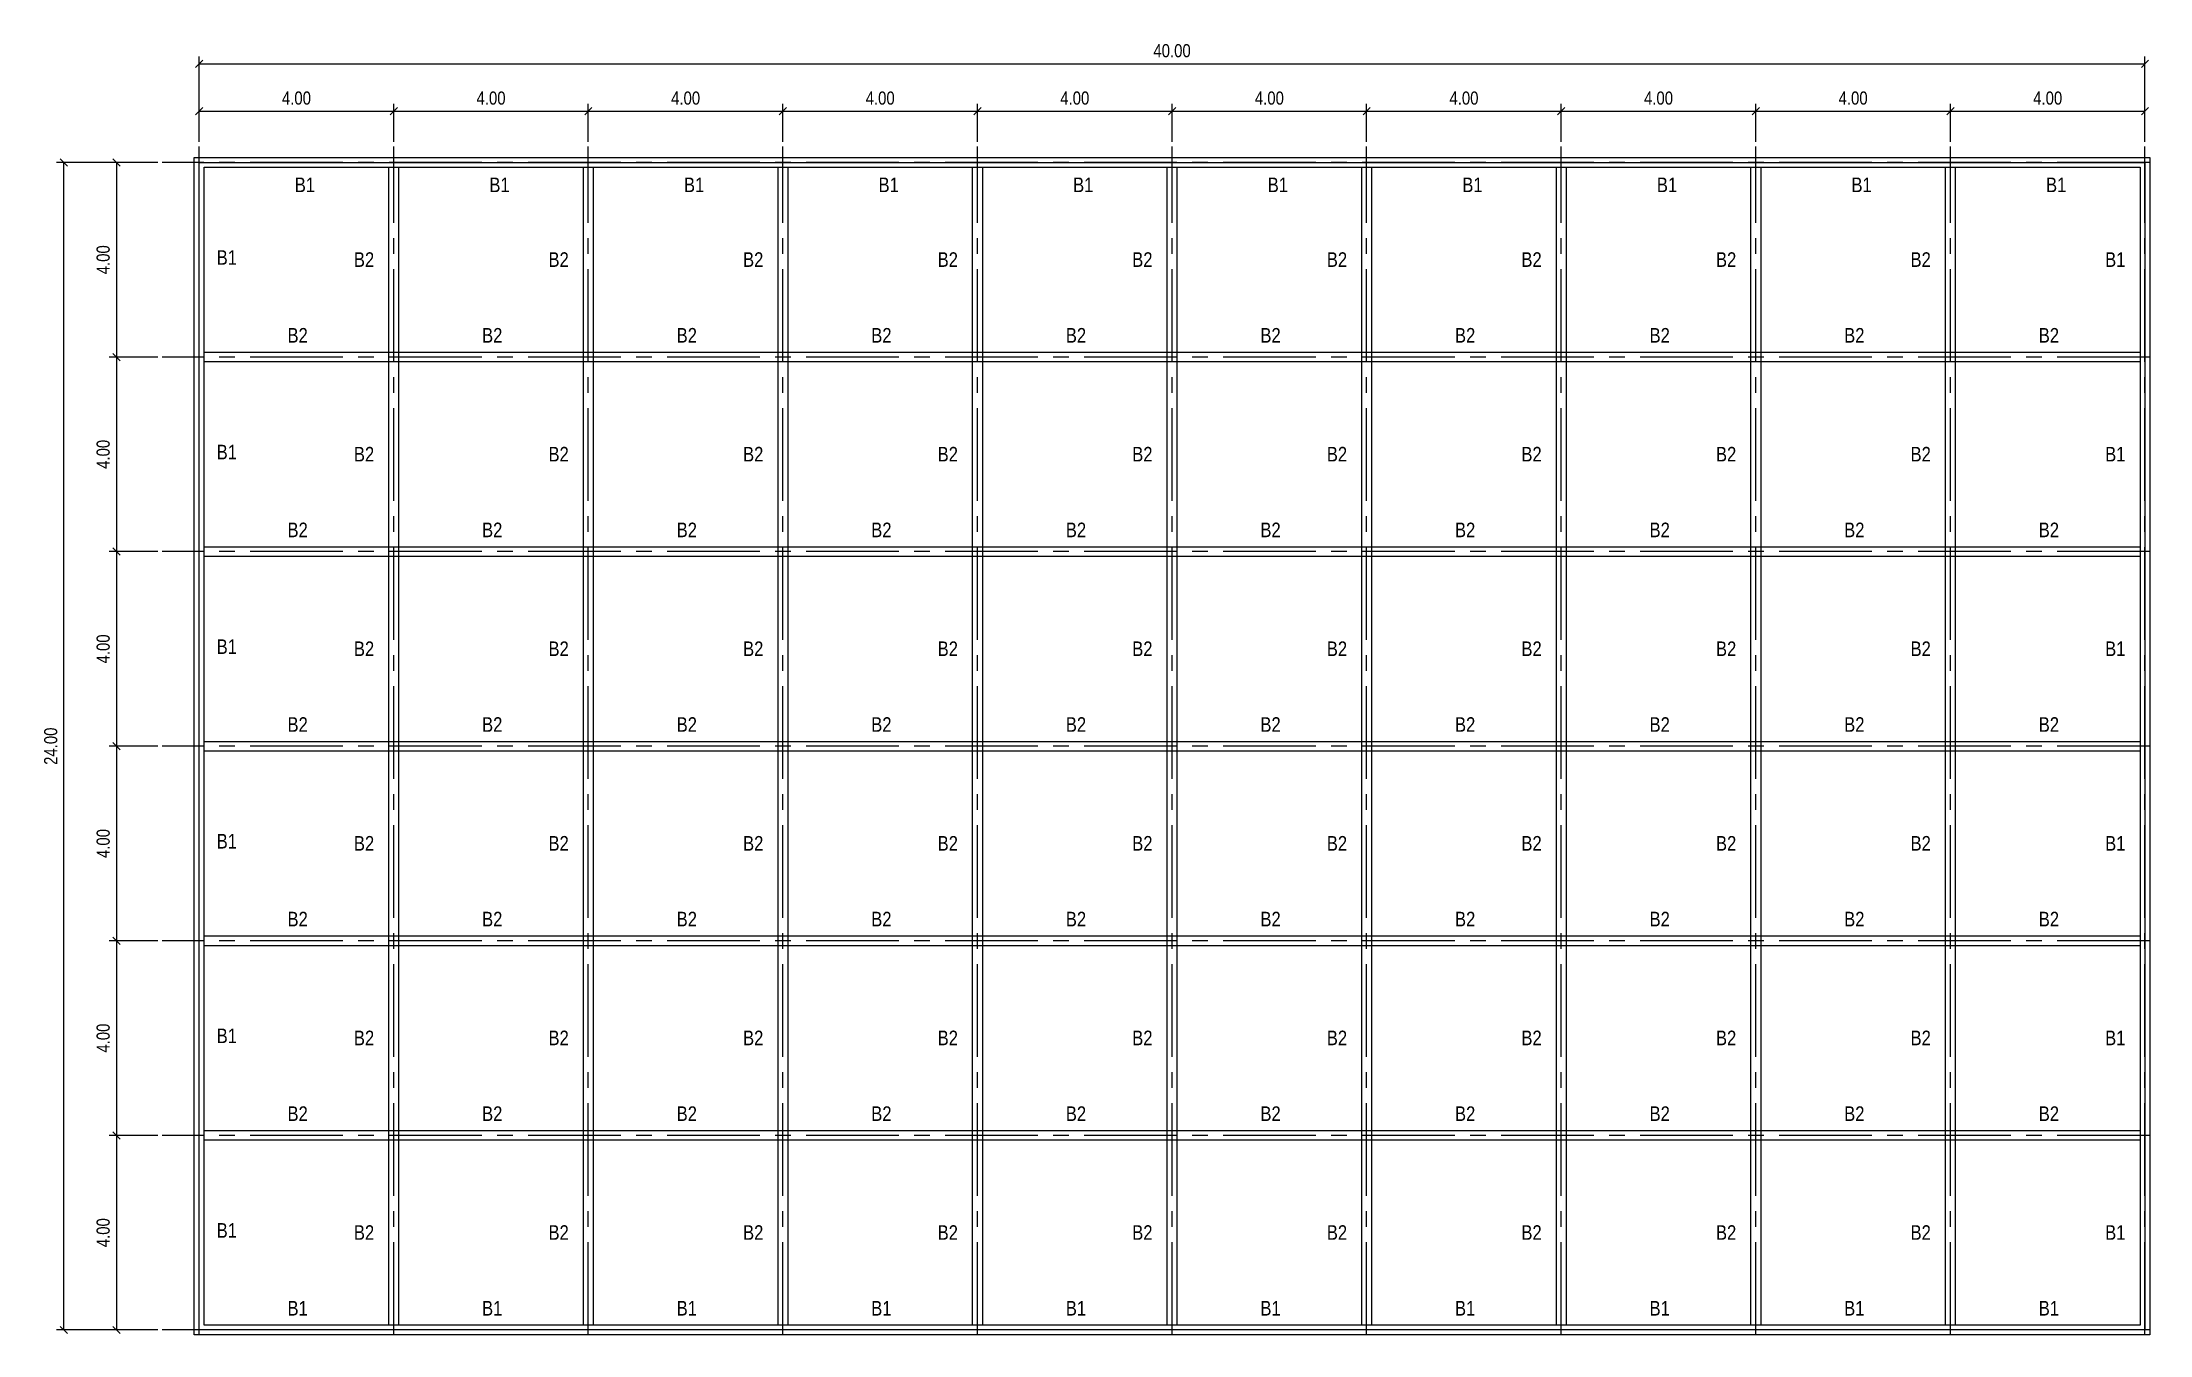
# Model space of a CAD drawing. Header units: millimetres. Extents: x 2725.1 to 2768.4, y 961.9 to 988.5.
import ezdxf

# ---------------------------------------------------------------- set-up
doc = ezdxf.new("R2010")
doc.units = ezdxf.units.MM
doc.linetypes.add('CENTER2', pattern=[28.575, 19.05, -3.175, 3.175, -3.175])
doc.layers.get('Defpoints').update_dxf_attribs({"color": 2})
doc.layers.add('GRID', color=8, linetype='CENTER2')
doc.layers.add('text', color=7, linetype='Continuous')
doc.styles.add('Cordia TCR', font='Cordia.shx', dxfattribs={"width": 0.85})
doc.dimstyles.new('TCR Dim', dxfattribs={"dimtxt": 0.18, "dimasz": 0.1, "dimexe": 0.1, "dimexo": 0.0625, "dimgap": 0.09, "dimtad": 1, "dimtoh": 1, "dimzin": 0, "dimdsep": 46, "dimtxsty": 'Cordia TCR', "dimblk": 'OBLIQUE', "dimcen": 0.09, "dimclrd": 1, "dimclre": 1, "dimclrt": 3, "dimadec": 0, "dimazin": 0, "dimtfac": 1, "dimtofl": 0, "dimtmove": 1, "dimatfit": 2, "dimfxl": 1, "dimtolj": 1, "dimtzin": 0, "dimarcsym": 0})

# ---------------------------------------------------------------- blocks, each defined once
blk = doc.blocks.new('_Oblique')
at = {"color": 0, "linetype": 'ByBlock', "lineweight": -2, "transparency": 16777216}
blk.add_line((-0.5, -0.5), (0.5, 0.5), dxfattribs=at)
blk = doc.blocks.new('*D39')
at = {"color": 1, "lineweight": -2}
for p, q in [((2728.315, 986.434), (2728.315, 987.213)), ((2728.315, 987.063), (2732.315, 987.063)), ((2732.315, 986.434), (2732.315, 987.213))]:
    blk.add_line(p, q, dxfattribs=at)
at = {"layer": 'Defpoints', "color": 0}
for p in [(2732.315, 987.063), (2728.315, 986.34), (2732.315, 986.34)]:
    blk.add_point(p, dxfattribs=at)
at = {"color": 1, "linetype": 'ByBlock', "lineweight": -2, "xscale": 0.15, "yscale": 0.15, "zscale": 0.15, "rotation": 180}
blk.add_blockref('_Oblique', (2728.315, 987.063), dxfattribs=at)
at = {"color": 1, "linetype": 'ByBlock', "lineweight": -2, "xscale": 0.15, "yscale": 0.15, "zscale": 0.15}
blk.add_blockref('_Oblique', (2732.315, 987.063), dxfattribs=at)
at = {"color": 3, "lineweight": -2, "insert": (2730.315, 987.333), "char_height": 0.27, "attachment_point": 5, "style": 'Cordia TCR'}
blk.add_mtext('\\A1;4.00', dxfattribs=at)
blk = doc.blocks.new('*D40')
at = {"color": 1, "lineweight": -2}
for p, q in [((2728.315, 986.434), (2728.315, 988.187)), ((2728.315, 988.037), (2768.315, 988.037)), ((2768.315, 987.157), (2768.315, 988.187))]:
    blk.add_line(p, q, dxfattribs=at)
at = {"layer": 'Defpoints', "color": 0}
for p in [(2768.315, 988.037), (2768.315, 987.063), (2728.315, 986.34)]:
    blk.add_point(p, dxfattribs=at)
at = {"color": 1, "linetype": 'ByBlock', "lineweight": -2, "xscale": 0.15, "yscale": 0.15, "zscale": 0.15, "rotation": 180}
blk.add_blockref('_Oblique', (2728.315, 988.037), dxfattribs=at)
at = {"color": 1, "linetype": 'ByBlock', "lineweight": -2, "xscale": 0.15, "yscale": 0.15, "zscale": 0.15}
blk.add_blockref('_Oblique', (2768.315, 988.037), dxfattribs=at)
at = {"color": 3, "lineweight": -2, "insert": (2748.315, 988.307), "char_height": 0.27, "attachment_point": 5, "style": 'Cordia TCR'}
blk.add_mtext('\\A1;40.00', dxfattribs=at)
blk = doc.blocks.new('*D41')
at = {"color": 1, "lineweight": -2}
for p, q in [((2732.315, 986.434), (2732.315, 987.213)), ((2732.315, 987.063), (2736.315, 987.063)), ((2736.315, 986.434), (2736.315, 987.213))]:
    blk.add_line(p, q, dxfattribs=at)
at = {"layer": 'Defpoints', "color": 0}
for p in [(2736.315, 987.063), (2732.315, 986.34), (2736.315, 986.34)]:
    blk.add_point(p, dxfattribs=at)
at = {"color": 1, "linetype": 'ByBlock', "lineweight": -2, "xscale": 0.15, "yscale": 0.15, "zscale": 0.15, "rotation": 180}
blk.add_blockref('_Oblique', (2732.315, 987.063), dxfattribs=at)
at = {"color": 1, "linetype": 'ByBlock', "lineweight": -2, "xscale": 0.15, "yscale": 0.15, "zscale": 0.15}
blk.add_blockref('_Oblique', (2736.315, 987.063), dxfattribs=at)
at = {"color": 3, "lineweight": -2, "insert": (2734.315, 987.333), "char_height": 0.27, "attachment_point": 5, "style": 'Cordia TCR'}
blk.add_mtext('\\A1;4.00', dxfattribs=at)
blk = doc.blocks.new('*D42')
at = {"color": 1, "lineweight": -2}
for p, q in [((2736.315, 986.434), (2736.315, 987.213)), ((2736.315, 987.063), (2740.315, 987.063)), ((2740.315, 986.434), (2740.315, 987.213))]:
    blk.add_line(p, q, dxfattribs=at)
at = {"layer": 'Defpoints', "color": 0}
for p in [(2740.315, 987.063), (2736.315, 986.34), (2740.315, 986.34)]:
    blk.add_point(p, dxfattribs=at)
at = {"color": 1, "linetype": 'ByBlock', "lineweight": -2, "xscale": 0.15, "yscale": 0.15, "zscale": 0.15, "rotation": 180}
blk.add_blockref('_Oblique', (2736.315, 987.063), dxfattribs=at)
at = {"color": 1, "linetype": 'ByBlock', "lineweight": -2, "xscale": 0.15, "yscale": 0.15, "zscale": 0.15}
blk.add_blockref('_Oblique', (2740.315, 987.063), dxfattribs=at)
at = {"color": 3, "lineweight": -2, "insert": (2738.315, 987.333), "char_height": 0.27, "attachment_point": 5, "style": 'Cordia TCR'}
blk.add_mtext('\\A1;4.00', dxfattribs=at)
blk = doc.blocks.new('*D43')
at = {"color": 1, "lineweight": -2}
for p, q in [((2727.464, 986.011), (2725.385, 986.011)), ((2725.535, 962.011), (2725.535, 986.011)), ((2727.464, 962.011), (2725.385, 962.011))]:
    blk.add_line(p, q, dxfattribs=at)
at = {"layer": 'Defpoints', "color": 0}
for p in [(2725.535, 986.011), (2727.558, 986.011), (2727.558, 962.011)]:
    blk.add_point(p, dxfattribs=at)
at = {"color": 1, "linetype": 'ByBlock', "lineweight": -2, "xscale": 0.15, "yscale": 0.15, "zscale": 0.15}
for p, rotation in [((2725.535, 986.011), 90), ((2725.535, 962.011), 270)]:
    blk.add_blockref('_Oblique', p, dxfattribs=dict(at, rotation=rotation))
at = {"color": 3, "lineweight": -2, "insert": (2725.265, 974.011), "char_height": 0.27, "attachment_point": 5, "rotation": 90, "style": 'Cordia TCR'}
blk.add_mtext('\\A1;24.00', dxfattribs=at)
blk = doc.blocks.new('*D44')
at = {"color": 1, "lineweight": -2}
for p, q in [((2727.464, 986.011), (2726.463, 986.011)), ((2726.613, 986.011), (2726.613, 982.011)), ((2727.464, 982.011), (2726.463, 982.011))]:
    blk.add_line(p, q, dxfattribs=at)
at = {"layer": 'Defpoints', "color": 0}
for p in [(2727.558, 986.011), (2726.613, 982.011), (2727.558, 982.011)]:
    blk.add_point(p, dxfattribs=at)
at = {"color": 1, "linetype": 'ByBlock', "lineweight": -2, "xscale": 0.15, "yscale": 0.15, "zscale": 0.15}
for p, rotation in [((2726.613, 986.011), 90), ((2726.613, 982.011), 270)]:
    blk.add_blockref('_Oblique', p, dxfattribs=dict(at, rotation=rotation))
at = {"color": 3, "lineweight": -2, "insert": (2726.343, 984.011), "char_height": 0.27, "attachment_point": 5, "rotation": 90, "style": 'Cordia TCR'}
blk.add_mtext('\\A1;4.00', dxfattribs=at)
blk = doc.blocks.new('*D45')
at = {"color": 1, "lineweight": -2}
for p, q in [((2727.464, 982.011), (2726.463, 982.011)), ((2726.613, 982.011), (2726.613, 978.011)), ((2727.464, 978.011), (2726.463, 978.011))]:
    blk.add_line(p, q, dxfattribs=at)
at = {"layer": 'Defpoints', "color": 0}
for p in [(2727.558, 982.011), (2726.613, 978.011), (2727.558, 978.011)]:
    blk.add_point(p, dxfattribs=at)
at = {"color": 1, "linetype": 'ByBlock', "lineweight": -2, "xscale": 0.15, "yscale": 0.15, "zscale": 0.15}
for p, rotation in [((2726.613, 982.011), 90), ((2726.613, 978.011), 270)]:
    blk.add_blockref('_Oblique', p, dxfattribs=dict(at, rotation=rotation))
at = {"color": 3, "lineweight": -2, "insert": (2726.343, 980.011), "char_height": 0.27, "attachment_point": 5, "rotation": 90, "style": 'Cordia TCR'}
blk.add_mtext('\\A1;4.00', dxfattribs=at)
blk = doc.blocks.new('*D46')
at = {"color": 1, "lineweight": -2}
for p, q in [((2727.464, 978.011), (2726.463, 978.011)), ((2726.613, 978.011), (2726.613, 974.011)), ((2727.464, 974.011), (2726.463, 974.011))]:
    blk.add_line(p, q, dxfattribs=at)
at = {"layer": 'Defpoints', "color": 0}
for p in [(2727.558, 978.011), (2726.613, 974.011), (2727.558, 974.011)]:
    blk.add_point(p, dxfattribs=at)
at = {"color": 1, "linetype": 'ByBlock', "lineweight": -2, "xscale": 0.15, "yscale": 0.15, "zscale": 0.15}
for p, rotation in [((2726.613, 978.011), 90), ((2726.613, 974.011), 270)]:
    blk.add_blockref('_Oblique', p, dxfattribs=dict(at, rotation=rotation))
at = {"color": 3, "lineweight": -2, "insert": (2726.343, 976.011), "char_height": 0.27, "attachment_point": 5, "rotation": 90, "style": 'Cordia TCR'}
blk.add_mtext('\\A1;4.00', dxfattribs=at)
blk = doc.blocks.new('*D47')
at = {"color": 1, "lineweight": -2}
for p, q in [((2727.464, 966.011), (2726.463, 966.011)), ((2726.613, 966.011), (2726.613, 962.011)), ((2727.464, 962.011), (2726.463, 962.011))]:
    blk.add_line(p, q, dxfattribs=at)
at = {"layer": 'Defpoints', "color": 0}
for p in [(2727.558, 966.011), (2726.613, 962.011), (2727.558, 962.011)]:
    blk.add_point(p, dxfattribs=at)
at = {"color": 1, "linetype": 'ByBlock', "lineweight": -2, "xscale": 0.15, "yscale": 0.15, "zscale": 0.15}
for p, rotation in [((2726.613, 966.011), 90), ((2726.613, 962.011), 270)]:
    blk.add_blockref('_Oblique', p, dxfattribs=dict(at, rotation=rotation))
at = {"color": 3, "lineweight": -2, "insert": (2726.343, 964.011), "char_height": 0.27, "attachment_point": 5, "rotation": 90, "style": 'Cordia TCR'}
blk.add_mtext('\\A1;4.00', dxfattribs=at)
blk = doc.blocks.new('*D48')
at = {"color": 1, "lineweight": -2}
for p, q in [((2740.315, 986.434), (2740.315, 987.213)), ((2740.315, 987.063), (2744.315, 987.063)), ((2744.315, 986.434), (2744.315, 987.213))]:
    blk.add_line(p, q, dxfattribs=at)
at = {"layer": 'Defpoints', "color": 0}
for p in [(2744.315, 987.063), (2740.315, 986.34), (2744.315, 986.34)]:
    blk.add_point(p, dxfattribs=at)
at = {"color": 1, "linetype": 'ByBlock', "lineweight": -2, "xscale": 0.15, "yscale": 0.15, "zscale": 0.15, "rotation": 180}
blk.add_blockref('_Oblique', (2740.315, 987.063), dxfattribs=at)
at = {"color": 1, "linetype": 'ByBlock', "lineweight": -2, "xscale": 0.15, "yscale": 0.15, "zscale": 0.15}
blk.add_blockref('_Oblique', (2744.315, 987.063), dxfattribs=at)
at = {"color": 3, "lineweight": -2, "insert": (2742.315, 987.333), "char_height": 0.27, "attachment_point": 5, "style": 'Cordia TCR'}
blk.add_mtext('\\A1;4.00', dxfattribs=at)
blk = doc.blocks.new('*D49')
at = {"color": 1, "lineweight": -2}
for p, q in [((2744.315, 986.434), (2744.315, 987.213)), ((2744.315, 987.063), (2748.315, 987.063)), ((2748.315, 986.434), (2748.315, 987.213))]:
    blk.add_line(p, q, dxfattribs=at)
at = {"layer": 'Defpoints', "color": 0}
for p in [(2748.315, 987.063), (2744.315, 986.34), (2748.315, 986.34)]:
    blk.add_point(p, dxfattribs=at)
at = {"color": 1, "linetype": 'ByBlock', "lineweight": -2, "xscale": 0.15, "yscale": 0.15, "zscale": 0.15, "rotation": 180}
blk.add_blockref('_Oblique', (2744.315, 987.063), dxfattribs=at)
at = {"color": 1, "linetype": 'ByBlock', "lineweight": -2, "xscale": 0.15, "yscale": 0.15, "zscale": 0.15}
blk.add_blockref('_Oblique', (2748.315, 987.063), dxfattribs=at)
at = {"color": 3, "lineweight": -2, "insert": (2746.315, 987.333), "char_height": 0.27, "attachment_point": 5, "style": 'Cordia TCR'}
blk.add_mtext('\\A1;4.00', dxfattribs=at)
blk = doc.blocks.new('*D50')
at = {"color": 1, "lineweight": -2}
for p, q in [((2748.315, 986.434), (2748.315, 987.213)), ((2748.315, 987.063), (2752.315, 987.063)), ((2752.315, 986.434), (2752.315, 987.213))]:
    blk.add_line(p, q, dxfattribs=at)
at = {"layer": 'Defpoints', "color": 0}
for p in [(2752.315, 987.063), (2748.315, 986.34), (2752.315, 986.34)]:
    blk.add_point(p, dxfattribs=at)
at = {"color": 1, "linetype": 'ByBlock', "lineweight": -2, "xscale": 0.15, "yscale": 0.15, "zscale": 0.15, "rotation": 180}
blk.add_blockref('_Oblique', (2748.315, 987.063), dxfattribs=at)
at = {"color": 1, "linetype": 'ByBlock', "lineweight": -2, "xscale": 0.15, "yscale": 0.15, "zscale": 0.15}
blk.add_blockref('_Oblique', (2752.315, 987.063), dxfattribs=at)
at = {"color": 3, "lineweight": -2, "insert": (2750.315, 987.333), "char_height": 0.27, "attachment_point": 5, "style": 'Cordia TCR'}
blk.add_mtext('\\A1;4.00', dxfattribs=at)
blk = doc.blocks.new('*D51')
at = {"color": 1, "lineweight": -2}
for p, q in [((2752.315, 986.434), (2752.315, 987.213)), ((2752.315, 987.063), (2756.315, 987.063)), ((2756.315, 986.434), (2756.315, 987.213))]:
    blk.add_line(p, q, dxfattribs=at)
at = {"layer": 'Defpoints', "color": 0}
for p in [(2756.315, 987.063), (2752.315, 986.34), (2756.315, 986.34)]:
    blk.add_point(p, dxfattribs=at)
at = {"color": 1, "linetype": 'ByBlock', "lineweight": -2, "xscale": 0.15, "yscale": 0.15, "zscale": 0.15, "rotation": 180}
blk.add_blockref('_Oblique', (2752.315, 987.063), dxfattribs=at)
at = {"color": 1, "linetype": 'ByBlock', "lineweight": -2, "xscale": 0.15, "yscale": 0.15, "zscale": 0.15}
blk.add_blockref('_Oblique', (2756.315, 987.063), dxfattribs=at)
at = {"color": 3, "lineweight": -2, "insert": (2754.315, 987.333), "char_height": 0.27, "attachment_point": 5, "style": 'Cordia TCR'}
blk.add_mtext('\\A1;4.00', dxfattribs=at)
blk = doc.blocks.new('*D52')
at = {"color": 1, "lineweight": -2}
for p, q in [((2756.315, 986.434), (2756.315, 987.213)), ((2756.315, 987.063), (2760.315, 987.063)), ((2760.315, 986.434), (2760.315, 987.213))]:
    blk.add_line(p, q, dxfattribs=at)
at = {"layer": 'Defpoints', "color": 0}
for p in [(2760.315, 987.063), (2756.315, 986.34), (2760.315, 986.34)]:
    blk.add_point(p, dxfattribs=at)
at = {"color": 1, "linetype": 'ByBlock', "lineweight": -2, "xscale": 0.15, "yscale": 0.15, "zscale": 0.15, "rotation": 180}
blk.add_blockref('_Oblique', (2756.315, 987.063), dxfattribs=at)
at = {"color": 1, "linetype": 'ByBlock', "lineweight": -2, "xscale": 0.15, "yscale": 0.15, "zscale": 0.15}
blk.add_blockref('_Oblique', (2760.315, 987.063), dxfattribs=at)
at = {"color": 3, "lineweight": -2, "insert": (2758.315, 987.333), "char_height": 0.27, "attachment_point": 5, "style": 'Cordia TCR'}
blk.add_mtext('\\A1;4.00', dxfattribs=at)
blk = doc.blocks.new('*D53')
at = {"color": 1, "lineweight": -2}
for p, q in [((2760.315, 986.434), (2760.315, 987.213)), ((2760.315, 987.063), (2764.315, 987.063)), ((2764.315, 986.434), (2764.315, 987.213))]:
    blk.add_line(p, q, dxfattribs=at)
at = {"layer": 'Defpoints', "color": 0}
for p in [(2764.315, 987.063), (2760.315, 986.34), (2764.315, 986.34)]:
    blk.add_point(p, dxfattribs=at)
at = {"color": 1, "linetype": 'ByBlock', "lineweight": -2, "xscale": 0.15, "yscale": 0.15, "zscale": 0.15, "rotation": 180}
blk.add_blockref('_Oblique', (2760.315, 987.063), dxfattribs=at)
at = {"color": 1, "linetype": 'ByBlock', "lineweight": -2, "xscale": 0.15, "yscale": 0.15, "zscale": 0.15}
blk.add_blockref('_Oblique', (2764.315, 987.063), dxfattribs=at)
at = {"color": 3, "lineweight": -2, "insert": (2762.315, 987.333), "char_height": 0.27, "attachment_point": 5, "style": 'Cordia TCR'}
blk.add_mtext('\\A1;4.00', dxfattribs=at)
blk = doc.blocks.new('*D54')
at = {"color": 1, "lineweight": -2}
for p, q in [((2764.315, 986.434), (2764.315, 987.213)), ((2764.315, 987.063), (2768.315, 987.063)), ((2768.315, 986.434), (2768.315, 987.213))]:
    blk.add_line(p, q, dxfattribs=at)
at = {"layer": 'Defpoints', "color": 0}
for p in [(2768.315, 987.063), (2764.315, 986.34), (2768.315, 986.34)]:
    blk.add_point(p, dxfattribs=at)
at = {"color": 1, "linetype": 'ByBlock', "lineweight": -2, "xscale": 0.15, "yscale": 0.15, "zscale": 0.15, "rotation": 180}
blk.add_blockref('_Oblique', (2764.315, 987.063), dxfattribs=at)
at = {"color": 1, "linetype": 'ByBlock', "lineweight": -2, "xscale": 0.15, "yscale": 0.15, "zscale": 0.15}
blk.add_blockref('_Oblique', (2768.315, 987.063), dxfattribs=at)
at = {"color": 3, "lineweight": -2, "insert": (2766.315, 987.333), "char_height": 0.27, "attachment_point": 5, "style": 'Cordia TCR'}
blk.add_mtext('\\A1;4.00', dxfattribs=at)
blk = doc.blocks.new('*D55')
at = {"color": 1, "lineweight": -2}
for p, q in [((2727.464, 974.011), (2726.463, 974.011)), ((2726.613, 974.011), (2726.613, 970.011)), ((2727.464, 970.011), (2726.463, 970.011))]:
    blk.add_line(p, q, dxfattribs=at)
at = {"layer": 'Defpoints', "color": 0}
for p in [(2727.558, 974.011), (2726.613, 970.011), (2727.558, 970.011)]:
    blk.add_point(p, dxfattribs=at)
at = {"color": 1, "linetype": 'ByBlock', "lineweight": -2, "xscale": 0.15, "yscale": 0.15, "zscale": 0.15}
for p, rotation in [((2726.613, 974.011), 90), ((2726.613, 970.011), 270)]:
    blk.add_blockref('_Oblique', p, dxfattribs=dict(at, rotation=rotation))
at = {"color": 3, "lineweight": -2, "insert": (2726.343, 972.011), "char_height": 0.27, "attachment_point": 5, "rotation": 90, "style": 'Cordia TCR'}
blk.add_mtext('\\A1;4.00', dxfattribs=at)
blk = doc.blocks.new('*D56')
at = {"color": 1, "lineweight": -2}
for p, q in [((2727.464, 970.011), (2726.463, 970.011)), ((2726.613, 970.011), (2726.613, 966.011)), ((2727.464, 966.011), (2726.463, 966.011))]:
    blk.add_line(p, q, dxfattribs=at)
at = {"layer": 'Defpoints', "color": 0}
for p in [(2727.558, 970.011), (2726.613, 966.011), (2727.558, 966.011)]:
    blk.add_point(p, dxfattribs=at)
at = {"color": 1, "linetype": 'ByBlock', "lineweight": -2, "xscale": 0.15, "yscale": 0.15, "zscale": 0.15}
for p, rotation in [((2726.613, 970.011), 90), ((2726.613, 966.011), 270)]:
    blk.add_blockref('_Oblique', p, dxfattribs=dict(at, rotation=rotation))
at = {"color": 3, "lineweight": -2, "insert": (2726.343, 968.011), "char_height": 0.27, "attachment_point": 5, "rotation": 90, "style": 'Cordia TCR'}
blk.add_mtext('\\A1;4.00', dxfattribs=at)

msp = doc.modelspace()

# ---------------------------------------------------------------- linework, layer by layer
at = {"color": 7}
for points in [[(2728.215, 986.111), (2768.415, 986.111), (2768.415, 961.911), (2728.215, 961.911)], [(2728.415, 985.911), (2768.215, 985.911), (2768.215, 962.111), (2728.415, 962.111)], [(2732.215, 985.911), (2732.415, 985.911), (2732.415, 962.111), (2732.215, 962.111)], [(2736.215, 985.911), (2736.415, 985.911), (2736.415, 962.111), (2736.215, 962.111)], [(2740.215, 985.911), (2740.415, 985.911), (2740.415, 962.111), (2740.215, 962.111)], [(2740.215, 985.911), (2740.415, 985.911), (2740.415, 962.111), (2740.215, 962.111)], [(2744.215, 985.911), (2744.415, 985.911), (2744.415, 962.111), (2744.215, 962.111)], [(2744.215, 985.911), (2744.415, 985.911), (2744.415, 962.111), (2744.215, 962.111)], [(2748.215, 985.911), (2748.415, 985.911), (2748.415, 962.111), (2748.215, 962.111)], [(2752.215, 985.911), (2752.415, 985.911), (2752.415, 962.111), (2752.215, 962.111)], [(2756.215, 985.911), (2756.415, 985.911), (2756.415, 962.111), (2756.215, 962.111)], [(2760.215, 985.911), (2760.415, 985.911), (2760.415, 962.111), (2760.215, 962.111)], [(2764.215, 985.911), (2764.415, 985.911), (2764.415, 962.111), (2764.215, 962.111)], [(2728.415, 982.111), (2768.215, 982.111), (2768.215, 981.911), (2728.415, 981.911)], [(2728.415, 978.111), (2768.215, 978.111), (2768.215, 977.911), (2728.415, 977.911)], [(2728.415, 974.111), (2768.215, 974.111), (2768.215, 973.911), (2728.415, 973.911)], [(2728.415, 970.111), (2768.215, 970.111), (2768.215, 969.911), (2728.415, 969.911)], [(2728.415, 966.111), (2768.215, 966.111), (2768.215, 965.911), (2728.415, 965.911)], [(2728.415, 966.111), (2768.215, 966.111), (2768.215, 965.911), (2728.415, 965.911)]]:
    msp.add_lwpolyline(points, close=True, dxfattribs=at)
at = {"color": 1}
msp.add_lwpolyline([(2728.315, 986.011), (2768.315, 986.011), (2768.315, 962.011), (2728.315, 962.011)], close=True, dxfattribs=at)
at = {"layer": 'GRID', "ltscale": 0.1}
for p, q in [((2728.315, 961.911), (2728.315, 986.34)), ((2732.315, 961.911), (2732.315, 986.34)), ((2736.315, 961.911), (2736.315, 986.34)), ((2740.315, 961.911), (2740.315, 986.34)), ((2740.315, 961.911), (2740.315, 986.34)), ((2744.315, 961.911), (2744.315, 986.34)), ((2744.315, 961.911), (2744.315, 986.34)), ((2748.315, 961.911), (2748.315, 986.34)), ((2748.315, 961.911), (2748.315, 986.34)), ((2752.315, 961.911), (2752.315, 986.34)), ((2752.315, 961.911), (2752.315, 986.34)), ((2756.315, 961.911), (2756.315, 986.34)), ((2756.315, 961.911), (2756.315, 986.34)), ((2760.315, 961.911), (2760.315, 986.34)), ((2760.315, 961.911), (2760.315, 986.34)), ((2764.315, 961.911), (2764.315, 986.34)), ((2764.315, 961.911), (2764.315, 986.34)), ((2768.315, 961.911), (2768.315, 986.34)), ((2768.315, 961.911), (2768.315, 986.34)), ((2768.315, 961.911), (2768.315, 986.34))]:
    msp.add_line(p, q, dxfattribs=at)
for points in [[(2768.415, 986.011), (2727.558, 986.011)], [(2768.415, 982.011), (2727.558, 982.011)], [(2768.415, 978.011), (2727.558, 978.011)], [(2768.415, 974.011), (2727.558, 974.011)], [(2768.415, 970.011), (2727.558, 970.011)], [(2768.415, 966.011), (2727.558, 966.011)], [(2768.415, 966.011), (2727.558, 966.011)], [(2768.415, 962.011), (2727.558, 962.011)]]:
    msp.add_lwpolyline(points, dxfattribs=at)

# ---------------------------------------------------------------- texts
at = {"layer": 'text', "color": 3, "style": 'Cordia TCR', "width": 0.85}
for s, p in [('B1', (2730.281, 985.401)), ('B1', (2734.281, 985.401)), ('B1', (2738.281, 985.401)), ('B1', (2742.281, 985.401)), ('B1', (2746.281, 985.401)), ('B1', (2750.281, 985.401)), ('B1', (2754.281, 985.401)), ('B1', (2758.281, 985.401)), ('B1', (2762.281, 985.401)), ('B1', (2766.281, 985.401)), ('B1', (2728.675, 983.908)), ('B2', (2731.496, 983.865)), ('B2', (2735.496, 983.865)), ('B2', (2739.496, 983.865)), ('B2', (2743.496, 983.865)), ('B2', (2747.496, 983.865)), ('B2', (2751.496, 983.865)), ('B2', (2755.496, 983.865)), ('B2', (2759.496, 983.865)), ('B2', (2763.496, 983.865)), ('B1', (2767.496, 983.865)), ('B2', (2730.131, 982.308)), ('B2', (2734.131, 982.308)), ('B2', (2738.131, 982.308)), ('B2', (2742.131, 982.308)), ('B2', (2746.131, 982.308)), ('B2', (2750.131, 982.308)), ('B2', (2754.131, 982.308)), ('B2', (2758.131, 982.308)), ('B2', (2762.131, 982.308)), ('B2', (2766.131, 982.308)), ('B1', (2728.675, 979.908)), ('B2', (2731.496, 979.865)), ('B2', (2735.496, 979.865)), ('B2', (2739.496, 979.865)), ('B2', (2743.496, 979.865)), ('B2', (2747.496, 979.865)), ('B2', (2751.496, 979.865)), ('B2', (2755.496, 979.865)), ('B2', (2759.496, 979.865)), ('B2', (2763.496, 979.865)), ('B1', (2767.496, 979.865)), ('B2', (2730.131, 978.308)), ('B2', (2734.131, 978.308)), ('B2', (2738.131, 978.308)), ('B2', (2742.131, 978.308)), ('B2', (2746.131, 978.308)), ('B2', (2750.131, 978.308)), ('B2', (2754.131, 978.308)), ('B2', (2758.131, 978.308)), ('B2', (2762.131, 978.308)), ('B2', (2766.131, 978.308)), ('B1', (2728.675, 975.908)), ('B2', (2731.496, 975.865)), ('B2', (2735.496, 975.865)), ('B2', (2739.496, 975.865)), ('B2', (2743.496, 975.865)), ('B2', (2747.496, 975.865)), ('B2', (2751.496, 975.865)), ('B2', (2755.496, 975.865)), ('B2', (2759.496, 975.865)), ('B2', (2763.496, 975.865)), ('B1', (2767.496, 975.865)), ('B2', (2730.131, 974.308)), ('B2', (2734.131, 974.308)), ('B2', (2738.131, 974.308)), ('B2', (2742.131, 974.308)), ('B2', (2746.131, 974.308)), ('B2', (2750.131, 974.308)), ('B2', (2754.131, 974.308)), ('B2', (2758.131, 974.308)), ('B2', (2762.131, 974.308)), ('B2', (2766.131, 974.308)), ('B1', (2728.675, 971.908)), ('B2', (2731.496, 971.865)), ('B2', (2735.496, 971.865)), ('B2', (2739.496, 971.865)), ('B2', (2743.496, 971.865)), ('B2', (2747.496, 971.865)), ('B2', (2751.496, 971.865)), ('B2', (2755.496, 971.865)), ('B2', (2759.496, 971.865)), ('B2', (2763.496, 971.865)), ('B1', (2767.496, 971.865)), ('B2', (2730.131, 970.308)), ('B2', (2734.131, 970.308)), ('B2', (2738.131, 970.308)), ('B2', (2742.131, 970.308)), ('B2', (2746.131, 970.308)), ('B2', (2750.131, 970.308)), ('B2', (2754.131, 970.308)), ('B2', (2758.131, 970.308)), ('B2', (2762.131, 970.308)), ('B2', (2766.131, 970.308)), ('B1', (2728.675, 967.908)), ('B2', (2731.496, 967.865)), ('B2', (2735.496, 967.865)), ('B2', (2739.496, 967.865)), ('B2', (2743.496, 967.865)), ('B2', (2747.496, 967.865)), ('B2', (2751.496, 967.865)), ('B2', (2755.496, 967.865)), ('B2', (2759.496, 967.865)), ('B2', (2763.496, 967.865)), ('B1', (2767.496, 967.865)), ('B2', (2730.131, 966.308)), ('B2', (2734.131, 966.308)), ('B2', (2738.131, 966.308)), ('B2', (2742.131, 966.308)), ('B2', (2746.131, 966.308)), ('B2', (2750.131, 966.308)), ('B2', (2754.131, 966.308)), ('B2', (2758.131, 966.308)), ('B2', (2762.131, 966.308)), ('B2', (2766.131, 966.308)), ('B1', (2728.675, 963.908)), ('B2', (2731.496, 963.865)), ('B2', (2735.496, 963.865)), ('B2', (2739.496, 963.865)), ('B2', (2743.496, 963.865)), ('B2', (2747.496, 963.865)), ('B2', (2751.496, 963.865)), ('B2', (2755.496, 963.865)), ('B2', (2759.496, 963.865)), ('B2', (2763.496, 963.865)), ('B1', (2767.496, 963.865)), ('B1', (2730.131, 962.308)), ('B1', (2734.131, 962.308)), ('B1', (2738.131, 962.308)), ('B1', (2742.131, 962.308)), ('B1', (2746.131, 962.308)), ('B1', (2750.131, 962.308)), ('B1', (2754.131, 962.308)), ('B1', (2758.131, 962.308)), ('B1', (2762.131, 962.308)), ('B1', (2766.131, 962.308))]:
    msp.add_text(s, height=0.3, dxfattribs=at).set_placement(p)

# ---------------------------------------------------------------- dimensions: what is measured, and where the dimension line sits
at = {"lineweight": -2}
for base, p1, p2, picture, middle in [((2768.315, 988.037), (2728.315, 986.34), (2768.315, 987.063), '*D40', (2748.315, 988.307)), ((2736.315, 987.063), (2732.315, 986.34), (2736.315, 986.34), '*D41', (2734.315, 987.333)), ((2740.315, 987.063), (2736.315, 986.34), (2740.315, 986.34), '*D42', (2738.315, 987.333)), ((2744.315, 987.063), (2740.315, 986.34), (2744.315, 986.34), '*D48', (2742.315, 987.333)), ((2748.315, 987.063), (2744.315, 986.34), (2748.315, 986.34), '*D49', (2746.315, 987.333)), ((2752.315, 987.063), (2748.315, 986.34), (2752.315, 986.34), '*D50', (2750.315, 987.333)), ((2756.315, 987.063), (2752.315, 986.34), (2756.315, 986.34), '*D51', (2754.315, 987.333)), ((2760.315, 987.063), (2756.315, 986.34), (2760.315, 986.34), '*D52', (2758.315, 987.333)), ((2764.315, 987.063), (2760.315, 986.34), (2764.315, 986.34), '*D53', (2762.315, 987.333)), ((2768.315, 987.063), (2764.315, 986.34), (2768.315, 986.34), '*D54', (2766.315, 987.333))]:
    dim = msp.add_linear_dim(base=base, p1=p1, p2=p2, dimstyle='TCR Dim', override={"dimscale": 1.5, "dimtxsty": 'Cordia TCR'}, dxfattribs=at)
    dim.commit()
    dim.dimension.update_dxf_attribs({"geometry": picture, "text_midpoint": middle})
for p1, p2, distance, picture, middle in [((2728.315, 986.34), (2732.315, 986.34), 0.723, '*D39', (2730.315, 987.333)), ((2727.558, 962.011), (2727.558, 986.011), 2.023, '*D43', (2725.265, 974.011))]:
    dim = msp.add_aligned_dim(p1=p1, p2=p2, distance=distance, dimstyle='TCR Dim', override={"dimscale": 1.5, "dimtxsty": 'Cordia TCR'}, dxfattribs=at)
    dim.commit()
    dim.dimension.update_dxf_attribs({"geometry": picture, "text_midpoint": middle})
for base, p1, p2, picture, middle in [((2726.613, 982.011), (2727.558, 986.011), (2727.558, 982.011), '*D44', (2726.343, 984.011)), ((2726.613, 978.011), (2727.558, 982.011), (2727.558, 978.011), '*D45', (2726.343, 980.011)), ((2726.613, 974.011), (2727.558, 978.011), (2727.558, 974.011), '*D46', (2726.343, 976.011)), ((2726.613, 970.011), (2727.558, 974.011), (2727.558, 970.011), '*D55', (2726.343, 972.011)), ((2726.613, 966.011), (2727.558, 970.011), (2727.558, 966.011), '*D56', (2726.343, 968.011)), ((2726.613, 962.011), (2727.558, 966.011), (2727.558, 962.011), '*D47', (2726.343, 964.011))]:
    dim = msp.add_linear_dim(base=base, p1=p1, p2=p2, angle=90, dimstyle='TCR Dim', override={"dimscale": 1.5, "dimtxsty": 'Cordia TCR'}, dxfattribs=at)
    dim.commit()
    dim.dimension.update_dxf_attribs({"geometry": picture, "text_midpoint": middle})

doc.saveas('drawing.dxf')
